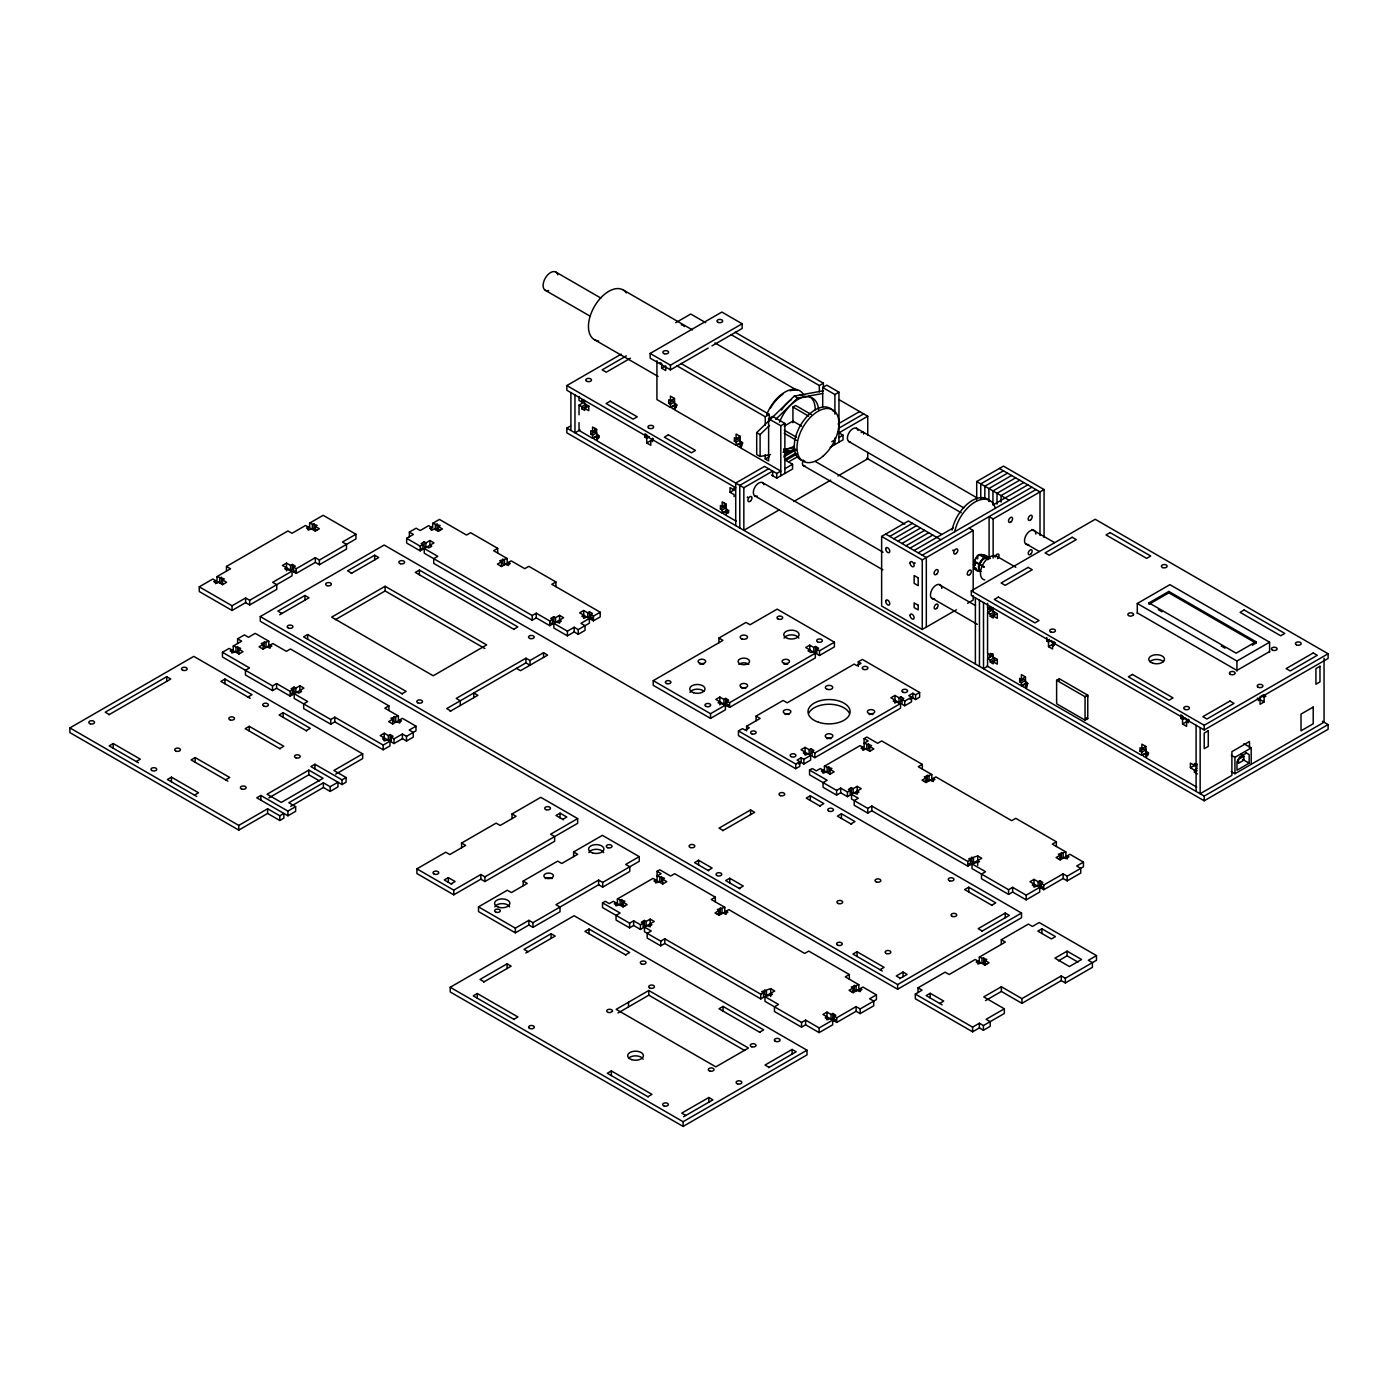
<?xml version="1.0" encoding="UTF-8"?>
<svg xmlns="http://www.w3.org/2000/svg" width="1398" height="1398" viewBox="0 0 1398 1398"><rect width="100%" height="100%" fill="white"/><g stroke="black" fill="none" stroke-linecap="round" stroke-linejoin="round"><path stroke-width="1.5" d="M1028.194 683.535L1025.485 685.09L1025.485 688.218L1141.764 755.357L1145.836 753.015L1145.836 749.887L1141.764 752.229L1140.017 751.215L1140.017 747.773L1141.764 748.786L1141.921 744.19L1145.993 746.532L1145.993 751.233L1147.741 752.246L1147.741 755.689L1145.993 754.675L1145.993 757.803L1196.758 787.109M974.301 565.788L974.773 565.281M974.843 562.835L974.476 563.516M984.821 555.076C997.106 562.8 978.32 548.645 976.381 557.68C972.257 562.066 972.204 571.66 980.417 571.467M990.413 558.466C982.305 552.961 978.513 565.159 978.792 571.135M980.68 571.607C974.721 567.326 981.885 555.705 989.242 557.627M974.808 563.813L974.301 565.264L974.983 564.582M770.525 454.577L760.093 456.482L756.702 454.525L756.702 432.646L794.274 396.088L823.492 390.776M760.093 456.482L760.093 434.586L769.477 425.464M775.75 419.365L797.664 398.046L822.706 393.485M974.668 564.006L974.983 564.862M226.459 571.135L226.459 566.452L287.953 530.943L292.025 533.285L305.55 525.473L308.259 527.029L308.259 530.157M199.267 586.828L232.068 605.771L245.611 597.96L249.665 600.301L292.042 575.836L292.042 571.135L272.68 582.319L276.752 584.661L276.752 589.362L249.665 604.985L245.611 602.643L232.068 610.454L199.267 591.529L199.267 586.828L212.811 579.017L215.519 580.589L215.519 583.7M222.562 584.644L222.562 579.96L226.616 582.302L222.562 584.644L216.987 581.306L216.987 576.605L230.53 568.794L226.459 566.452M315.301 531.1L315.301 526.417L319.373 528.759L315.301 531.1L309.622 527.815L309.622 523.132L323.165 515.303L355.948 534.246L355.948 538.929L319.391 560.039L315.336 557.697L296.236 568.724L293.545 567.151L293.545 571.852L296.236 573.407L315.336 562.38L319.391 564.722L346.477 549.099L346.477 544.399L342.423 542.057L355.948 534.246M215.519 580.589L213.754 581.603L216.742 583.316L218.49 582.302M216.987 576.605L224.327 578.947L222.562 579.96M308.259 527.029L306.512 528.042L309.482 529.772L311.247 528.759M309.622 523.132L317.066 525.386L315.301 526.417M317.066 530.087L314.096 528.357L312.331 529.388L312.331 524.687M735.715 487.745L566.837 390.252L566.837 385.568L621.289 354.131M675.723 322.711L690.734 314.026L705.745 322.693M626.391 355.878L602.154 369.858L606.225 372.2L630.446 358.22M286.503 563.097L282.431 565.439L290.557 570.122L292.322 569.108L292.322 564.425L290.557 565.439L286.503 563.097L286.503 570.908M708.192 348.085L670.446 369.858L650.14 358.133L650.14 353.449L721.84 312.051L742.146 323.777L742.146 328.478L711.966 345.9M286.503 567.78L284.738 568.794L292.042 571.135M293.545 567.151L295.293 566.138L292.322 564.425M579.034 396.508L579.034 400.422L581.743 401.977L584.451 400.422M579.034 414.839L579.034 405.105L583.088 402.764L588.785 406.049L588.785 410.732L584.714 408.391L584.714 410.418L581.743 408.705L581.743 406.661L585.797 404.319L585.797 406.364L581.743 408.705M293.545 571.852L295.293 570.821M584.714 408.391L588.785 406.049M661.656 368.216L665.71 365.874L665.71 370.575L661.656 368.216L661.656 363.532L659.891 362.519M650.14 353.449L670.446 365.175L742.146 323.777M1322.421 721.298L1328.1 724.566L1328.1 729.267L1204.202 800.792L566.837 432.821L566.837 428.12L570.594 425.953M580.048 429.885L574.962 432.821L574.962 394.935M260.273 616.57L384.153 545.045L1021.519 913.034L1021.519 917.717L897.638 989.242L260.273 621.271L260.273 616.57L897.638 984.559L1021.519 913.034M69.9 727.904L238.778 825.414L267.612 808.76L279.792 815.785L283.864 813.444L283.864 818.127L279.792 820.486L267.612 813.444L238.778 830.097L69.9 732.604L69.9 727.904L193.798 656.378L362.659 753.871L362.659 758.572L335.695 774.143M409.369 536.797L409.369 532.096L416.132 528.199L420.204 530.541L428.627 525.665L431.335 527.238L431.335 530.366M279.67 614.753L309.01 597.82L304.939 595.478L277.87 611.101L281.924 613.442M351.213 573.46L378.736 557.557L374.681 555.216L347.595 570.838L351.667 573.197M108.939 714.745L170.766 679.044L166.712 676.702L105.217 712.211L109.271 714.553M424.258 548.523L437.801 556.334L433.729 558.676L433.729 563.377L532.201 620.223L536.255 617.881L549.798 625.692L552.507 624.12L552.507 619.436L549.798 620.992L536.255 613.18L532.201 615.522L424.258 553.206L424.258 548.523L434.009 542.896L429.937 540.537L425.883 542.896L424.118 541.865L421.148 543.595L422.912 544.608L422.912 549.292L420.204 550.864L406.661 543.053L406.661 538.352L413.424 534.438L409.369 532.096M432.681 528.025L432.681 523.324L439.461 519.427L466.53 535.05L470.602 532.708L497.671 548.348L497.671 553.031M590.812 434.149L594.866 431.79L596.631 432.803L592.577 435.162L590.812 434.149L590.812 430.706L592.577 431.72L596.631 429.378L596.631 435.931L592.577 438.29L579.034 430.462L579.034 422.65M237.625 643.517L237.625 638.834L244.388 634.919L248.46 637.261L255.222 633.364L268.766 641.175L268.766 645.876L263.086 649.144L259.014 646.802L263.086 644.461L263.086 649.144M431.335 527.238L429.57 528.252L432.541 529.982L434.306 528.951L438.378 531.31L442.432 528.951L438.378 526.609L438.378 531.31M432.681 523.324L440.125 525.596L438.378 526.609M222.439 652.289L249.508 667.929L245.454 670.271L245.454 674.972L272.523 690.595L276.594 688.253L290.137 696.064L292.846 694.509L292.846 689.826L290.137 691.381L276.594 683.57L272.523 685.911L222.439 656.99L222.439 652.289L229.202 648.392L231.911 649.948L231.911 653.076M238.953 654.019L238.953 649.319L243.007 651.678L238.953 654.019L233.256 650.734L233.256 646.033L241.679 641.175L237.625 638.834M440.125 530.279L437.155 528.566L435.39 529.58L435.39 524.897M720.424 508.977L724.479 506.618L726.244 507.631L722.172 509.99L720.424 508.977L720.424 505.534L722.172 506.548L722.172 501.847L726.244 504.206L726.244 510.759L722.172 513.118L596.631 440.632L596.631 437.504L599.34 435.931M231.911 649.948L230.146 650.961L233.134 652.691L234.881 651.678M233.256 646.033L240.718 648.305L238.953 649.319M668.698 403.253L672.753 400.894L674.518 401.925L670.446 404.267L668.698 403.253L668.698 399.811L670.446 400.824L674.518 398.482L674.518 405.036L670.446 407.395L656.92 399.566L656.92 360.701M406.661 538.352L420.204 546.164L422.912 544.608M268.766 641.175L261.321 643.447L263.086 644.461M734.369 441.156L738.424 438.815L740.189 439.828L736.117 442.17L734.369 441.156L734.369 437.714L736.117 438.727L736.117 434.044L740.189 436.386L740.189 442.956L736.117 445.298L674.518 409.736L674.518 406.608L677.226 405.036M270.129 648.218L270.129 645.09L272.837 643.517L286.363 651.346L290.435 648.987L388.889 705.85L388.889 710.534M385.132 586.269L331.658 617.147L433.205 675.776L486.679 644.897L385.132 586.269L385.132 590.952L484.809 648.497M136.253 761.526L140.307 759.184L113.221 743.544L109.166 745.885L138.507 762.819M247.953 697.025L252.007 694.684L224.938 679.044L220.867 681.403L250.207 698.336M646.732 434.813L644.967 433.799L644.967 437.224L647.676 435.669M644.967 437.224L646.732 438.256L649.441 436.683M402.065 693.74L406.119 691.398L307.647 634.552L303.593 636.894L402.397 693.95M513.765 629.257L517.819 626.916L419.365 570.069L415.293 572.411L514.115 629.449M335.345 619.698L385.132 590.952M652.551 438.168L652.551 441.611L650.786 440.597L650.786 445.28L646.732 442.939L653.495 439.024M497.671 548.348L493.616 550.69L507.159 558.501L507.159 563.202L501.463 566.487L497.408 564.128L501.463 561.786L501.463 566.487M507.159 558.501L499.698 560.773L501.463 561.786M508.505 565.543L508.505 562.415L511.214 560.86L524.757 568.671L528.811 566.33L555.897 581.952L555.897 586.653M294.192 693.723L307.735 701.551L303.663 703.893L303.663 708.576L330.749 724.216L334.804 721.875L383.174 749.8L389.955 745.885L389.955 741.185L383.174 745.099L334.804 717.174L330.749 719.516L294.192 698.423L294.192 693.723L303.943 688.096L299.871 685.754L295.817 688.096L294.052 687.082L291.081 688.795L292.846 689.826M676.981 365.822L765.23 416.761L769.302 414.42L769.302 420.763M731.067 334.594L819.333 385.533L823.387 383.192L823.387 387.421M295.817 688.096L295.817 692.779L294.052 691.765L291.081 693.495L292.846 694.509M765.23 454.752L765.23 458.981L768.62 460.938L768.62 418.718L772.675 416.377L784.872 423.419L784.872 473.45M822.706 406.643L822.706 387.491L826.777 385.149L838.957 392.191L838.957 442.222M736.117 438.727L740.189 436.386M792.928 422.668L792.928 407.028L795.637 405.472L811.364 414.559M225.637 779.839L229.709 777.48L195.178 757.559L191.107 759.9L227.891 781.133M279.722 748.594L283.794 746.252L249.263 726.331L245.209 728.673L280.159 748.856M735.715 525.613L735.715 483.061L764.549 466.408L776.746 473.45L780.8 471.091L740.189 447.64L740.189 444.512L742.897 442.956M194.462 795.13L198.533 792.788L171.447 777.148L167.393 779.507L196.716 796.441M306.179 730.647L310.234 728.306L283.147 712.665L279.093 715.007L306.616 730.909M768.62 418.718L780.8 425.761L784.872 423.419M822.706 387.491L834.903 394.533L838.957 392.191M784.226 426.128L792.928 421.113L801.666 426.163M765.23 458.981L769.302 456.639M555.897 581.952L551.826 584.312L600.196 612.219L600.196 616.92L593.434 620.834L590.725 619.262L590.725 614.578L592.49 613.565L589.502 611.835L587.737 612.848L583.682 610.507L579.628 612.848L589.362 618.475L589.362 623.176L578.23 629.607L574.176 627.248L567.413 631.162L553.87 623.351L553.87 628.034L567.413 635.845L574.176 631.948L578.23 634.29L585.011 630.376L585.011 625.692L580.939 623.351L589.362 618.475M784.033 455.171L794.938 448.863M838.031 423.996L859.613 411.536M783.684 456.936L796.388 449.597M768.62 468.749L739.787 485.403L739.787 527.972M795.357 453.319L784.453 459.61L792.579 464.293L792.579 468.994L776.746 478.133L771.521 475.11M838.485 428.417L863.667 413.878M734.09 489.947L730.036 487.587L730.036 492.288L734.09 489.947L734.09 487.902M785.816 460.396L796.72 454.088M566.837 385.568L743.841 487.745L772.675 471.091L772.675 475.792M788.524 461.952L797.611 456.709M838.957 432.838L867.739 416.22L867.739 435.372M784.872 468.749L792.579 464.293M831.775 441.663L834.903 439.863M838.957 437.522L843.011 435.18L843.011 439.863L830.22 447.255M722.172 506.548L726.244 504.206M388.889 705.85L384.834 708.192L398.378 716.003L398.378 720.686L392.681 723.972L388.627 721.63L392.681 719.288L392.681 723.972M736.396 521.314L726.244 515.46L726.244 512.332L728.952 510.759M553.87 623.351L563.621 617.724L559.549 615.365L555.495 617.724L553.73 616.693L550.76 618.423L552.507 619.436M398.378 716.003L390.933 718.275L392.681 719.288M295.642 806.646L287.918 811.102L260.849 795.462L256.778 797.804L287.918 815.785L295.642 811.329L295.642 806.646L288.862 802.732L323.392 782.81L330.173 786.707L337.949 782.216L337.949 786.899L330.173 791.408L323.392 787.493L290.679 806.384M346.075 777.533L342.021 779.874L314.934 764.234L310.88 766.576L342.021 784.558L346.075 782.216L346.075 777.533L333.895 770.49L362.659 753.871M308.836 770.106L267.07 794.221L281.295 802.417L323.06 778.302L308.836 770.106L308.836 774.789L268.888 797.856M399.723 723.046L399.723 719.918L402.432 718.345L415.975 726.174L415.975 730.857L406.503 736.327L402.432 733.985L394.009 738.843L391.3 737.288L391.3 741.971L394.009 743.544L402.432 738.668L406.503 741.027L413.266 737.113L413.266 732.412L409.212 730.071L415.975 726.174M583.682 615.19L581.918 616.221L584.906 617.933L586.653 616.92M391.3 737.288L393.065 736.274L390.077 734.544L388.329 735.558L384.258 733.216L380.204 735.558L389.955 741.185M590.725 619.262L592.49 618.248L589.502 616.535L587.737 617.549L587.737 612.848M590.725 614.578L593.434 616.134L600.196 612.219M384.258 737.917L382.51 738.93L385.481 740.643L387.246 739.629M779.036 509.99L743.841 530.314L743.841 487.745M793.732 501.498L830.727 480.143M837.944 475.984L867.739 458.789L867.739 452.393M516.474 668.349L520.528 670.691L547.614 655.05L543.542 652.709L530.017 660.52L525.945 658.178L456.22 698.441L460.274 700.782L460.274 705.466M530.017 660.52L530.017 665.221L525.945 662.879L446.731 708.594L450.803 710.953M450.121 711.337L477.889 695.313L473.817 692.971L473.817 697.654M956.302 609.808L922.261 629.467L881.631 606.016L881.631 536.43L908.368 521L940.871 539.75M976.713 500.414L976.713 481.541L1003.449 466.111L1044.061 489.562L1044.061 537.409M889.757 536.43L912.44 523.341M1003.449 470.794L980.767 483.883L980.767 499.103M718.922 642.731L718.922 638.047L746.008 622.407L750.062 624.749L777.148 609.126L834.414 642.189L834.414 646.872L819.525 655.47L816.816 653.914L816.816 649.214L818.581 648.2L815.593 646.488L813.828 647.501L809.774 645.16L805.702 647.501L815.331 653.216L815.331 657.899L729.616 707.388L726.908 705.815L726.908 701.132L728.673 700.118L725.684 698.388L723.937 699.402L719.865 697.06L715.811 699.402L723.937 704.103L725.684 703.089L725.684 698.388M893.829 538.772L916.494 525.683M1007.504 473.136L984.839 486.224L984.839 499.278M719.865 701.761L718.1 702.775L725.422 705.116L725.422 709.8L710.534 718.397L653.25 685.335L653.25 680.651L722.976 640.389L718.922 638.047M897.883 541.113L920.548 528.025M1011.558 475.477L988.893 488.584L988.893 501.62M901.937 543.472L924.62 530.366M1015.63 477.836L992.947 490.925L992.947 503.962M906.009 545.814L928.674 532.725M1019.684 480.178L997.019 493.267L997.019 504.136M910.063 548.156L932.746 535.067M1023.755 482.52L1001.073 495.608L1001.073 502.127M914.135 550.497L953.384 527.832M992.895 505.028L1027.81 484.861M918.189 552.839L1031.881 487.203M922.261 555.198L1035.935 489.562M881.631 536.43L922.261 559.882L973.183 530.489L973.183 591.371M989.085 557.924L989.085 516.613L993.139 518.955L1044.061 489.562M416.901 868.857L453.773 890.142L480.842 874.501L484.914 876.843L577.654 823.3L577.654 818.599L550.585 834.239L554.639 836.581L554.639 841.281L484.914 881.526L480.842 879.185L453.773 894.825L416.901 873.54L416.901 868.857L445.752 852.203L449.806 854.545L465.656 845.406L461.585 843.064L461.585 847.747M461.585 843.064L496.115 823.125L500.187 825.467L516.089 816.275L512.018 813.933L512.018 818.634M512.018 813.933L540.799 797.332L577.654 818.599M812.622 651.643L810.997 652.586L808.009 650.856L809.774 649.843L809.774 645.16M653.25 680.651L710.534 713.714L725.422 705.116M726.908 701.132L729.616 702.687L815.331 653.216M816.816 649.214L819.525 650.786L834.414 642.189M726.908 705.815L728.673 704.802M451.065 883.886L455.119 881.526L448.356 877.629L444.284 879.971L451.729 884.27M562.765 819.385L566.819 817.044L560.056 813.129L555.985 815.471L563.446 819.787M971.33 590.83L1095.211 519.287L1328.1 653.757L1328.1 658.441L1204.202 729.966L971.33 595.513L971.33 590.83L1204.202 725.282L1328.1 653.757M756.073 720.774L756.073 716.091L783.142 700.45L787.214 702.81L854.23 664.102L856.939 665.675L861.011 663.334L858.302 661.761L858.302 666.444M894.982 700.136L893.235 701.167L900.539 703.509L900.539 708.192L814.824 757.681L812.116 756.108L812.116 751.425L813.881 750.411L810.91 748.681L809.145 749.712L805.091 747.353L801.019 749.712L810.63 755.409L803.867 759.324L801.159 757.751L797.087 760.11L799.796 761.665L799.796 766.349L795.742 768.708L738.459 735.628L738.459 730.944L742.53 728.603L745.239 730.158L749.293 727.816L746.584 726.261L746.584 730.944M746.584 726.261L760.128 718.432L756.073 716.091M858.302 661.761L862.356 659.419L919.622 692.482L919.622 697.165L915.568 699.524L912.859 697.952L910.15 699.524M967.556 603.324L973.183 600.074L973.183 595.723M987.565 603.324L987.565 608.025L990.273 609.58L992.982 608.025M992.982 653.827L990.273 655.4L987.565 653.827L987.565 612.708L991.636 610.367L997.316 613.652L997.316 618.335L993.262 615.994L993.262 618.021L990.273 616.308L990.273 614.281L994.345 611.922L994.345 613.967L990.273 616.308M573.617 856.642L573.617 851.959L602.381 835.34L639.253 856.625L639.253 861.308L602.695 882.418L598.624 880.076L555.967 904.698L560.039 907.04L560.039 911.741L532.953 927.363L528.898 925.022L515.355 932.833L478.5 911.566L478.5 906.865L507.334 890.229L511.406 892.571L527.238 883.414L523.184 881.072L523.184 885.773M523.184 881.072L557.697 861.133L561.769 863.492L577.671 854.3L573.617 851.959M993.262 615.994L997.316 613.652M894.982 695.453L890.928 697.794L899.054 702.495L900.819 701.481L900.819 696.781L899.054 697.794L894.982 695.453L894.982 703.264M805.091 752.054L803.326 753.068L806.297 754.78L807.922 753.854M919.622 692.482L915.568 694.823L912.859 693.268L908.805 695.61L911.513 697.165L911.513 701.866L904.733 705.78L902.025 704.208L902.025 699.524L903.79 698.511L900.819 696.781M738.459 730.944L795.742 764.007L799.796 761.665M812.116 751.425L814.824 752.98L900.539 703.509M902.025 699.524L904.733 701.08L911.513 697.165M798.45 764.007L801.159 762.452L803.867 764.007L810.63 760.11L810.63 755.409M478.5 906.865L515.355 928.15L528.898 920.338L532.953 922.68L598.624 884.759L602.695 887.118L629.764 871.478L629.764 866.777L625.71 864.436L639.253 856.625M983.51 602.555L983.51 668.681L987.565 666.339L987.565 658.51L991.636 656.169L997.316 659.454L997.316 664.155L993.262 661.796L993.262 663.84L990.273 662.11L990.273 660.083L994.345 657.742L994.345 659.769L990.273 662.11M993.262 661.796L997.316 659.454M809.547 770.088L827.144 780.259L823.072 782.6L823.072 787.301L836.616 795.113L840.687 792.771L847.45 796.668L850.159 795.113L850.159 790.412L847.45 791.984L840.687 788.07L836.616 790.412L809.547 774.789L809.547 770.088L812.255 768.533L816.31 770.875L820.364 768.533L823.072 770.088L823.072 773.216M869.801 751.25L869.801 746.567L873.855 748.909L869.801 751.25L864.104 747.965L864.104 738.598L866.812 737.026L877.647 743.282L881.701 740.94L922.33 764.391L922.33 769.075M830.115 774.16L830.115 769.477L834.187 771.818L830.115 774.16L824.436 770.875L824.436 766.191L860.05 745.623L862.758 747.196L862.758 750.324M722.749 830.674L754.658 812.273L750.586 809.914L719.044 828.14L723.098 830.482M1046.735 637.488L1046.735 640.931L1049.444 639.358M823.072 770.088L821.325 771.119L824.296 772.832L826.061 771.818M824.436 766.191L831.88 768.446L830.115 769.477M862.758 747.196L860.993 748.21L863.964 749.922L865.729 748.909M864.104 738.598L868.175 740.94L864.104 743.282L871.548 745.553L869.801 746.567M450.226 987.268L574.106 915.742L806.995 1050.195L806.995 1054.896L683.115 1126.421L450.226 991.968L450.226 987.268L683.115 1121.72L806.995 1050.195M1046.735 640.931L1048.5 641.944L1051.209 640.389M602.503 902.846L620.118 913.016L616.046 915.358L616.046 920.041L629.589 927.87L633.644 925.511L640.424 929.425L643.132 927.87L643.132 923.169L640.424 924.742L633.644 920.828L629.589 923.169L602.503 907.547L602.503 902.846L605.212 901.291L609.283 903.632L613.338 901.291L616.046 902.846L616.046 905.974M662.757 884.008L662.757 879.325L666.829 881.666L662.757 884.008L657.077 880.723L657.077 871.338L659.786 869.783L670.621 876.039L674.675 873.698L715.304 897.149L715.304 901.832M525.823 952.999L555.163 936.066L551.092 933.724L524.023 949.364L528.077 951.706M1052.572 641.158L1052.572 648.987L1048.5 646.645L1055.263 642.731M623.089 906.918L623.089 902.217L627.143 904.576L623.089 906.918L617.409 903.632L617.409 898.949L653.006 878.381L655.714 879.936L655.714 883.064M483.621 982.06L511.161 966.158L507.09 963.816L480.003 979.456L484.075 981.798M616.046 902.846L614.281 903.859L617.269 905.589L619.034 904.576M617.409 898.949L624.854 901.203L623.089 902.217M655.714 879.936L653.967 880.967L656.938 882.68L658.703 881.666M657.077 871.338L661.132 873.698L657.077 876.039L664.522 878.311L662.757 879.325M1137.29 613.565L1137.29 603.499L1169.916 584.661L1269.576 642.206L1269.576 652.254M624.854 905.904L621.865 904.174L620.118 905.188L620.118 900.504M708.07 870.43L712.141 868.088L698.598 860.259L694.526 862.601L708.751 870.814M819.77 805.93L823.841 803.588L810.298 795.777L806.244 798.118L820.451 806.331M1255.946 643.132L1168.833 592.839L1149.016 604.286L1149.016 602.888L1168.833 591.441L1255.946 641.734L1255.946 643.132L1252.346 645.212M513.852 1019.317L517.924 1016.975L477.295 993.524L473.24 995.865L514.237 1019.526M625.57 954.834L629.624 952.492L589.012 929.041L584.941 931.383L625.937 955.044M1019.666 681.735L1023.72 679.393L1025.485 680.407L1021.414 682.748L1019.666 681.735L1019.666 678.292L1021.414 679.306L1025.485 676.964L1025.485 683.535L1021.414 685.876L987.023 666.025M851.522 794.326L858.285 798.241L854.23 800.582L854.23 805.265L867.756 813.094L871.828 810.753L967.8 866.166L970.509 864.593L970.509 859.91L967.8 861.465L871.828 806.052L867.756 808.394L851.522 799.027L851.522 794.326L861.255 788.699L857.201 786.358L853.147 788.699L851.382 787.686L848.394 789.398L850.159 790.412M1056.626 680.319L1059.335 678.746L1087.766 695.173L1087.766 718.624L1085.058 720.18L1056.626 703.771L1056.626 680.319L1085.058 696.728L1087.766 695.173M644.478 927.084L651.258 930.998L647.187 933.34L647.187 938.023L660.73 945.852L664.784 943.493L760.774 998.906L763.483 997.351L763.483 992.65L760.774 994.223L664.784 938.809L660.73 941.151L644.478 931.767L644.478 927.084L654.229 921.457L650.175 919.115L646.103 921.457L644.338 920.443L641.367 922.156L643.132 923.169M922.33 764.391L918.259 766.733L931.802 774.544L931.802 779.245L926.123 782.531L922.051 780.171L926.123 777.83L926.123 782.531M739.21 888.412L743.282 886.052L729.739 878.241L725.667 880.583L739.891 888.796M850.91 823.911L854.982 821.57L841.439 813.758L837.385 816.1L851.592 824.296M715.304 897.149L711.233 899.491L724.776 907.302L724.776 912.003L719.079 915.271L715.025 912.929L719.079 910.587L719.079 915.271M931.802 774.544L924.358 776.816L926.123 777.83M924.358 781.517L927.346 779.787L929.093 780.8L929.093 776.117M933.165 781.587L933.165 778.459L935.874 776.904L1011.698 820.678L1015.752 818.319L1056.364 841.771L1056.364 846.472M724.776 907.302L717.331 909.574L719.079 910.587M717.331 914.257L720.302 912.545L722.067 913.558L722.067 908.875M726.121 914.344L726.121 911.216L728.83 909.644L804.654 953.419L808.726 951.077L849.337 974.528L849.337 979.229M648.812 990.5L616.186 1009.339L715.846 1066.866L748.472 1048.028L648.812 990.5L648.812 995.184L744.715 1050.545M1255.946 641.734L1236.129 653.181L1149.016 602.888M617.951 1013.008L648.812 995.184M1137.29 603.499L1236.933 661.044L1269.576 642.206M1269.576 651.59L1236.933 670.428L1137.29 612.883M1182.551 715.898L1180.786 714.885L1180.786 718.327L1183.494 716.755M1180.786 718.327L1182.551 719.341L1185.259 717.768M1186.605 718.555L1186.605 726.366L1182.551 724.024L1189.314 720.11M1141.764 748.786L1145.836 746.445M1140.017 751.215L1144.071 748.874L1145.836 749.887M1145.993 754.675L1148.702 753.103M971.732 857.166L971.732 861.85L973.497 862.881L981.763 858.267L977.709 855.926L968.744 858.879L970.509 859.91M647.903 1096.714L651.975 1094.372L611.345 1070.92L607.291 1073.262L648.27 1096.923M759.603 1032.213L763.675 1029.872L723.046 1006.42L718.991 1008.762L759.97 1032.44M972.012 863.894L985.555 871.723L981.501 874.065L981.501 878.748L1008.57 894.388L1012.641 892.046L1026.184 899.858L1039.71 892.046L1039.71 887.346L1026.184 895.174L1012.641 887.346L1008.57 889.705L972.012 868.595L972.012 863.894L979.474 861.64L977.709 860.626M1258.305 700.608L1260.07 699.594M1261.415 695.697L1264.124 697.253L1265.889 696.239L1263.18 694.666M764.706 989.924L764.706 994.607L766.454 995.621L774.737 991.025L770.682 988.683L761.718 991.636L763.483 992.65M1264.124 697.253L1264.124 701.936L1260.07 704.295L1260.07 696.466M764.986 996.652L778.529 1004.48L774.457 1006.822L774.457 1011.505L801.543 1027.146L805.615 1024.804L819.141 1032.615L832.684 1024.804L832.684 1020.103L819.141 1027.932L805.615 1020.103L801.543 1022.445L764.986 1001.352L764.986 996.652L772.43 994.38L770.682 993.366M880.024 969.705L884.095 967.364L857.009 951.723L852.955 954.065L882.278 970.998M991.741 905.205L995.795 902.863L968.709 887.223L964.655 889.582L992.178 905.467M1056.364 841.771L1052.31 844.13L1065.853 851.941L1065.853 856.625L1060.156 859.91L1056.102 857.568L1060.156 855.226L1060.156 859.91M1197.177 768.585L1194.469 770.141L1190.397 767.799L1197.177 763.902M1194.469 770.141L1194.469 772.185L1197.177 770.613M849.337 974.528L845.283 976.87L858.826 984.699L858.826 989.382L853.13 992.667L849.075 990.326L853.13 987.984L853.13 992.667M1065.853 851.941L1058.408 854.213L1060.156 855.226M1058.408 858.896L1061.379 857.184L1063.144 858.197L1063.144 853.496M1231.289 755.217L1234.941 757.332L1251.193 747.947L1251.193 764.356M1067.198 858.984L1067.198 855.856L1069.907 854.283L1083.45 862.112L1083.45 866.795L1067.198 876.179L1063.144 873.837L1043.782 885.004L1041.073 883.449L1041.073 888.132L1043.782 889.705L1063.144 878.521L1067.198 880.862L1080.741 873.051L1080.741 868.35L1076.687 866.009L1083.45 862.112M1246.457 753.033L1239.677 756.93L1236.985 761.63L1236.985 770.228L1249.165 763.186L1249.165 754.588L1245.863 752.683M1243.888 756.231L1238.471 759.359L1238.471 763.273L1243.888 760.145L1243.888 756.231L1240.69 754.396M1041.073 883.449L1042.838 882.435L1039.85 880.705L1038.085 881.719L1034.031 879.377L1029.976 881.719L1039.71 887.346M858.826 984.699L851.365 986.953L853.13 987.984M1034.031 884.078L1032.266 885.091L1035.254 886.804L1037.019 885.79M851.365 991.654L854.353 989.924L856.118 990.955L856.118 986.254M860.172 991.724L860.172 988.596L862.881 987.04L876.424 994.852L876.424 999.553L860.172 1008.937L856.118 1006.577L836.755 1017.761L834.047 1016.206L834.047 1020.89L836.755 1022.445L856.118 1011.278L860.172 1013.62L873.715 1005.809L873.715 1001.108L869.643 998.766L876.424 994.852M1041.073 888.132L1042.838 887.118L1039.85 885.406L1038.085 886.419L1038.085 881.719M1231.289 771.626L1234.941 773.741L1324.046 722.224L1324.046 658.231M834.047 1016.206L835.794 1015.175L832.824 1013.463L831.059 1014.476L827.004 1012.135L822.933 1014.476L832.684 1020.103M566.837 428.12L1204.202 796.109L1328.1 724.566M899.665 978.687L907.11 974.389L903.038 972.047L896.275 975.961L900.347 978.303M981.798 931.26L1009.339 915.375L1005.267 913.034L978.198 928.656L982.252 931.016M827.004 1016.818L825.239 1017.831L828.21 1019.561L829.975 1018.548M834.047 1020.89L835.794 1019.876L832.824 1018.146L831.059 1019.177L831.059 1014.476M683.552 1116.775L712.893 1099.842L708.838 1097.5L681.752 1113.123L685.824 1115.464M768.638 1067.653L796.161 1051.768L792.107 1049.426L765.021 1065.049L769.092 1067.39M918.032 992.493L918.032 987.809L945.1 972.169L949.172 974.511L975.227 959.465L977.936 961.038L977.936 964.166M1001.3 944.419L1001.3 939.736L1028.369 924.095L1032.44 926.437L1039.203 922.523L1096.486 955.603L1096.486 960.286L1065.346 978.268L1061.274 975.926L1021.938 998.626L1001.37 986.743L983.755 996.914L1004.341 1008.797L1004.341 1013.48L983.423 1025.555L979.369 1023.214L972.589 1027.128L915.323 994.065L915.323 998.749L972.589 1031.811L979.369 1027.914L983.423 1030.256L990.186 1026.342L990.186 1021.658L986.132 1019.299L1004.341 1008.797M915.323 994.065L922.086 990.151L918.032 987.809M984.978 965.092L984.978 960.409L989.05 962.75L984.978 965.092L979.299 961.807L979.299 957.123L1005.354 942.077L1001.3 939.736M977.936 961.038L976.171 962.051L979.159 963.764L980.924 962.75M979.299 957.123L986.743 959.395L984.978 960.409M939.683 1003.432L943.755 1001.09L930.212 993.279L926.158 995.621L942.06 1004.812M986.743 964.078L983.755 962.366L982.008 963.379L982.008 958.679M1041.912 928.779L1037.858 931.138L1051.401 938.949L1055.455 936.608L1041.912 928.779L1041.912 933.48M1067.093 951.147L1054.913 958.172L1069.4 966.542L1081.58 959.5L1067.093 951.147L1067.093 955.83L1077.963 962.104M985.52 1000.584L1001.37 991.444L1021.938 1003.327L1061.274 980.61L1065.346 982.951L1092.415 967.329L1092.415 962.628L1088.36 960.286L1096.486 955.603M1058.391 960.863L1067.093 955.83M783.841 449.579L794.274 447.692M783.055 452.305L793.487 450.401M974.354 568.584L976.381 568.514A7.654 4.421 -60 0 1 975.262 559.322A7.654 4.421 -60 0 1 983.79 555.705M999.378 468.452L1040.007 491.904L1040.007 535.399M735.138 332.235L823.387 383.192M838.975 399.618L867.739 416.22M976.713 481.541L1009.199 500.309M623.141 289.928L692.429 329.928M714.902 342.894L797.279 390.461M856.362 428.19L977.132 497.915M1031.864 529.51L1054.511 542.599M794.274 396.088L797.664 398.046M1158.278 609.633L1161.983 611.782M1221.293 646.016L1225.015 648.165M837.804 432.157L843.011 435.18M792.928 407.028L808.656 416.132M555.827 272.051L600.895 298.089M848.708 441.453L963.816 507.911M1026.097 543.874L1039.308 551.494M866.62 458.142L961.195 512.734M969.111 528.129L973.183 530.489M681.036 363.48L769.302 414.42M1257.361 698.039L1264.124 701.936M545.29 290.295L590.375 316.332M784.243 430.165L796.476 437.224M784.243 433.293L796.476 440.353M997.001 556.421L1015.804 567.273M979.771 554.622L984.209 557.173M985.188 557.75L988.141 559.445M979.404 554.831L983.825 557.4M984.821 557.959L987.774 559.672M815.401 461.515L941.501 534.316M756.702 432.646L760.093 434.586M594.412 339.662L658.091 376.429M783.859 451.012L787.616 453.179M974.354 561.105L978.792 563.674M979.771 564.233L984.209 566.784M974.179 561.594L978.6 564.145M979.579 564.722L984.017 567.273M803.099 465.447L904.716 524.128M974.179 568.304L978.6 570.873M674.518 398.482L670.446 396.123L670.446 400.824M674.518 403.166L676.283 404.179L676.283 407.622L674.518 406.608M740.189 441.086L741.954 442.1L741.954 445.543L740.189 444.512M885.703 534.088L926.315 557.54L926.315 627.125M1243.888 743.719L1251.193 747.947M1052.572 644.286L1054.319 645.299L1054.319 641.874M1186.605 721.683L1188.37 722.696L1188.37 719.254M1242.577 759.394L1249.165 763.186M762.294 482.502L883.082 552.227M939.683 584.923L975.542 605.614M987.565 612.708L990.273 614.281M754.64 495.766L882.959 569.86M932.029 598.187L977.324 624.329M1086.281 695.872L1087.766 696.728M579.034 405.105L581.743 406.661M730.036 492.288L734.09 494.63L734.09 496.657M1197.439 765.143L1194.469 763.43L1194.469 765.457M1197.177 767.013L1190.397 763.116L1190.397 767.799M1194.469 772.185L1197.439 773.898M596.631 429.378L592.577 427.019L592.577 431.72M1025.485 676.964L1021.414 674.622L1021.414 679.306M987.565 658.51L990.273 660.083M596.631 434.062L598.396 435.075L598.396 438.518L596.631 437.504M726.244 508.889L727.991 509.903L727.991 513.346L726.244 512.332M1025.485 681.665L1027.25 682.678L1027.25 686.121L1025.485 685.09M1086.281 717.768L1087.766 718.624M933.165 778.459L934.913 779.472L931.942 781.202L930.177 780.171M1067.198 855.856L1068.963 856.869L1065.992 858.582L1064.227 857.568M508.505 562.415L510.27 563.429L507.282 565.159L505.534 564.128M857.201 791.041L858.966 792.054L855.978 793.784L854.23 792.771M559.549 620.065L561.314 621.079L558.326 622.792L556.579 621.778M426.967 546.95L428.732 547.964L431.702 546.251L429.937 545.237L429.937 540.537M968.744 863.58L970.509 864.593M421.148 548.278L422.912 549.292M550.76 623.106L552.507 624.12M270.129 645.09L271.876 646.103L268.905 647.816L267.14 646.802M399.723 719.918L401.488 720.931L398.5 722.644L396.752 721.63M726.121 911.216L727.886 912.23L724.915 913.942L723.15 912.929M860.172 988.596L861.937 989.627L858.949 991.339L857.201 990.326M296.9 692.167L298.665 693.181L301.636 691.451L299.871 690.437L299.871 685.754M650.175 923.798L651.922 924.812L648.952 926.542L647.187 925.511M308.836 774.789L319.495 780.94M1249.497 747.982L1249.497 741.499L1231.9 751.652L1231.9 775.418L1200.148 793.749L1200.148 727.624M1236.933 661.044L1236.933 671.092M1234.941 757.332L1234.941 773.741M1204.202 725.282L1204.202 729.966M1204.202 796.109L1204.202 800.792M1196.094 725.282L1196.094 791.408M1182.551 719.341L1182.551 724.024M1168.833 591.441L1168.833 592.839M1141.764 752.229L1141.764 755.357M1085.058 696.728L1085.058 720.18M1067.198 876.179L1067.198 880.862M1065.346 978.268L1065.346 982.951M1063.144 873.837L1063.144 878.521M1061.379 852.483L1061.379 857.184M1061.274 975.926L1061.274 980.61M1059.335 678.746L1059.335 680.319M1053.376 641.839L1053.376 646.173M1048.5 641.944L1048.5 646.645M1043.782 885.004L1043.782 889.705M1039.85 880.705L1039.85 885.406M1034.031 879.377L1034.031 887.206M1026.184 895.174L1026.184 899.858M1021.938 998.626L1021.938 1003.327M1021.414 682.748L1021.414 685.876M1012.641 887.346L1012.641 892.046M1008.57 889.705L1008.57 894.388M1005.267 913.034L1005.267 917.717M1001.37 986.743L1001.37 991.444M993.139 518.955L993.139 558.099M993.262 611.31L993.262 609.266L990.273 607.553L990.273 609.58M993.262 657.112L993.262 655.085L990.273 653.355L990.273 655.4M983.755 957.665L983.755 962.366M983.423 1025.555L983.423 1030.256M979.456 600.196L979.456 666.339M979.369 1023.214L979.369 1027.914M977.709 855.926L977.709 865.31M975.385 597.855L975.385 663.998M973.497 858.18L973.497 862.881M972.589 1027.128L972.589 1031.811M968.709 887.223L968.709 891.924M967.8 861.465L967.8 866.166M930.212 993.279L930.212 997.962M927.346 775.104L927.346 779.787M922.261 559.882L922.261 629.467M915.568 694.823L915.568 699.524M912.859 693.268L912.859 697.952M904.733 701.08L904.733 705.78M903.038 972.047L903.038 976.73M899.054 697.794L899.054 702.495M897.638 984.559L897.638 989.242M871.828 806.052L871.828 810.753M868.577 743.823L868.577 748.524L866.812 749.538L866.812 744.854M867.756 808.394L867.756 813.094M860.172 1008.937L860.172 1013.62M857.201 786.358L857.201 794.169M857.009 951.723L857.009 956.407M856.118 1006.577L856.118 1011.278M854.353 985.24L854.353 989.924M853.147 788.699L853.147 793.382L851.382 792.369L851.382 787.686M847.45 791.984L847.45 796.668M841.439 813.758L841.439 818.442M840.687 788.07L840.687 792.771M836.755 1017.761L836.755 1022.445M836.616 790.412L836.616 795.113M834.903 394.533L834.903 414.105M834.903 438.028L834.903 444.564M832.824 1013.463L832.824 1018.146M828.909 766.733L828.909 771.416L827.144 772.447L827.144 767.747M827.004 1012.135L827.004 1019.946M819.525 650.786L819.525 655.47M819.333 385.533L819.333 391.877M819.141 1027.932L819.141 1032.615M815.593 646.488L815.593 651.171L813.828 652.184L813.828 647.501M814.824 752.98L814.824 757.681M810.91 748.681L810.91 753.382L809.145 754.396L809.145 749.712M810.298 795.777L810.298 800.46M805.615 1020.103L805.615 1024.804M805.091 747.353L805.091 755.182M803.867 759.324L803.867 764.007M801.543 1022.445L801.543 1027.146M801.159 757.751L801.159 762.452M795.742 764.007L795.742 768.708M792.107 1049.426L792.107 1054.109M780.8 425.761L780.8 475.792M776.746 473.45L776.746 478.133M770.682 988.683L770.682 996.494M766.454 990.937L766.454 995.621M765.23 416.761L765.23 425.219M760.774 994.223L760.774 998.906M750.586 809.914L750.586 814.615M736.117 442.17L736.117 445.298M729.616 702.687L729.616 707.388M729.739 878.241L729.739 882.924M724.479 503.175L724.479 506.618M723.937 699.402L723.937 704.103M723.046 1006.42L723.046 1011.121M722.172 509.99L722.172 513.118M720.302 907.844L720.302 912.545M719.865 697.06L719.865 704.872M710.534 713.714L710.534 718.397M708.838 1097.5L708.838 1102.183M698.598 860.259L698.598 864.96M683.115 1121.72L683.115 1126.421M670.446 365.175L670.446 369.858M670.446 404.267L670.446 407.395M664.784 938.809L664.784 943.493M661.551 876.581L661.551 881.282L659.786 882.295L659.786 877.595M660.73 941.151L660.73 945.852M650.175 919.115L650.175 926.926M646.732 438.256L646.732 442.939M646.103 921.457L646.103 926.14L644.338 925.126L644.338 920.443M640.424 924.742L640.424 929.425M633.644 920.828L633.644 925.511M629.589 923.169L629.589 927.87M628.506 1002.226L628.506 1006.91M621.865 899.491L621.865 904.174M611.345 1070.92L611.345 1075.604M602.695 882.418L602.695 887.118M598.624 880.076L598.624 884.759M594.866 428.365L594.866 431.79M593.434 616.134L593.434 620.834M592.577 435.162L592.577 438.29M589.502 611.835L589.502 616.535M589.012 929.041L589.012 933.724M584.714 403.69L584.714 401.663L581.743 399.95L581.743 401.977M583.682 610.507L583.682 618.318M578.23 629.607L578.23 634.29M574.176 627.248L574.176 631.948M570.908 392.593L570.908 430.462M567.413 631.162L567.413 635.845M560.056 813.129L560.056 817.83M559.549 615.365L559.549 623.193M555.495 617.724L555.495 622.407L553.73 621.394L553.73 616.693M551.092 933.724L551.092 938.408M549.798 620.992L549.798 625.692M543.542 652.709L543.542 657.392M536.255 613.18L536.255 617.881M532.953 922.68L532.953 927.363M532.201 615.522L532.201 620.223M528.898 920.338L528.898 925.022M525.945 658.178L525.945 662.879M515.355 928.15L515.355 932.833M507.09 963.816L507.09 968.517M504.451 560.074L504.451 564.757L502.686 563.744L502.686 559.06M484.914 876.843L484.914 881.526M480.842 874.501L480.842 879.185M477.295 993.524L477.295 998.207M453.773 890.142L453.773 894.825M448.356 877.629L448.356 882.313M437.155 523.883L437.155 528.566M425.883 542.896L425.883 547.579L424.118 546.566L424.118 541.865M420.204 546.164L420.204 550.864M419.365 570.069L419.365 574.753M406.503 736.327L406.503 741.027M402.432 733.985L402.432 738.668M395.669 717.576L395.669 722.259L393.904 721.246L393.904 716.545M394.009 738.843L394.009 743.544M390.077 734.544L390.077 739.245L388.329 740.258L388.329 735.558M384.258 733.216L384.258 741.045M383.174 745.099L383.174 749.8M374.681 555.216L374.681 559.899M342.021 779.874L342.021 784.558M334.804 717.174L334.804 721.875M330.749 719.516L330.749 724.216M330.173 786.707L330.173 791.408M323.392 782.81L323.392 787.493M319.391 560.039L319.391 564.722M315.336 557.697L315.336 562.38M314.934 764.234L314.934 768.935M314.096 523.673L314.096 528.357M307.647 634.552L307.647 639.253M304.939 595.478L304.939 600.161M296.236 568.724L296.236 573.407M294.052 687.082L294.052 691.765M290.557 565.439L290.557 570.122M290.137 691.381L290.137 696.064M287.918 811.102L287.918 815.785M283.147 712.665L283.147 717.349M279.792 815.785L279.792 820.486M276.594 683.57L276.594 688.253M272.523 685.911L272.523 690.595M267.612 808.76L267.612 813.444M266.057 642.748L266.057 647.431L264.292 646.418L264.292 641.717M260.849 795.462L260.849 800.163M249.665 600.301L249.665 604.985M249.263 726.331L249.263 731.014M245.611 597.96L245.611 602.643M238.778 825.414L238.778 830.097M237.73 646.592L237.73 651.276L235.965 652.289L235.965 647.606M232.068 605.771L232.068 610.454M224.938 679.044L224.938 683.744M221.461 577.164L221.461 581.848L219.696 582.861L219.696 578.178M195.178 757.559L195.178 762.242M171.447 777.148L171.447 781.849M166.712 676.702L166.712 681.403M113.221 743.544L113.221 748.227M784.051 638.135A7.654 4.421 0 0 1 791.443 634.867A7.654 4.421 0 0 1 798.835 638.135M689.983 692.447A7.654 4.421 0 0 1 696.379 689.214A7.654 4.421 0 0 1 704.015 691.381M738.86 664.452A5.749 3.32 0 0 1 748.804 664.452M699.944 664.19A3.827 2.219 0 0 1 703.771 664.19M741.919 688.428A3.827 2.219 0 0 1 745.746 688.428M783.963 664.26A3.705 2.132 0 0 1 787.651 664.26M785.152 714.483A3.827 2.219 0 0 1 788.996 714.483M827.127 738.721A3.827 2.219 0 0 1 830.971 738.721M869.172 714.553A3.705 2.132 0 0 1 872.876 714.553M808.708 713.26A21.057 12.163 0 0 1 829.049 704.243A21.057 12.163 0 0 1 849.39 713.26M588.873 852.57A7.654 4.421 0 0 1 596.264 849.302A7.654 4.421 0 0 1 603.674 852.57M494.805 906.883A7.654 4.421 0 0 1 502.214 903.615A7.654 4.421 0 0 1 509.606 906.883M545.272 878.591A4.788 2.761 0 0 1 552.053 878.591M628.75 1058.111A7.846 4.526 0 0 1 636.579 1055.892A7.846 4.526 0 0 1 643.132 1059.212M1149.855 661.673A7.846 4.526 0 0 1 1163.451 661.673M991.497 607.518A2.779 1.608 -60 0 1 990.116 611.083A2.779 1.608 -60 0 1 987.704 610.874A2.779 1.608 -60 0 1 989.102 607.291M991.636 653.827A2.866 1.66 -60 0 1 988.596 657.619A2.866 1.66 -60 0 1 988.596 653.565M980.68 571.293A7.654 4.421 -60 0 1 981.221 561.612A7.654 4.421 -60 0 1 989.207 558.833M977.237 558.885A5.26 3.041 -60 0 1 978.128 557.942M984.734 579.943A13.403 7.741 -60 0 1 983.615 563.272A13.403 7.741 -60 0 1 998.382 557.977M915.148 563.272A2.866 1.66 60 0 1 914.729 562.66M1026.918 687.309A2.866 1.66 0 0 1 1022.62 685.876A2.866 1.66 0 0 1 1026.918 684.443M726.244 514.779A2.866 1.66 0 0 1 723.745 512.28A2.866 1.66 0 0 1 728.725 512.28M597.383 439.881A2.866 1.66 0 0 1 593.94 438.85A2.866 1.66 0 0 1 595.426 436.788A2.866 1.66 0 0 1 599.113 437.452M1146.727 757.052A2.866 1.66 0 0 1 1143.215 755.025A2.866 1.66 0 0 1 1148.02 754.273M747.633 496.902A2.866 1.66 -60 0 1 747.301 497.566M861.116 432.629A2.866 1.66 -60 0 1 863.597 434.062M850.106 441.978A7.654 4.421 -60 0 1 849.512 431.93A7.654 4.421 -60 0 1 858.057 430.357M757.349 496.15A7.654 4.421 -60 0 1 754.92 487.081A7.654 4.421 -60 0 1 763.99 484.652M804.916 465.761A4.788 2.761 -60 0 1 803.396 460.099M953.139 549.973A2.866 1.66 -60 0 1 952.72 550.585M934.65 598.903A8.038 4.648 -60 0 1 930.526 593.801A8.038 4.648 -60 0 1 936.625 584.871A8.038 4.648 -60 0 1 941.815 588.418M995.061 557.12A2.866 1.66 -60 0 1 998.452 554.115A2.866 1.66 -60 0 1 997.543 558.571M1028.718 544.591A8.038 4.648 -60 0 1 1024.594 539.488A8.038 4.648 -60 0 1 1030.693 530.558A8.038 4.648 -60 0 1 1035.883 534.106M681.263 324.878A2.866 1.66 0 0 1 684.129 326.538M675.251 408.985A2.866 1.66 0 0 1 671.739 406.958A2.866 1.66 0 0 1 676.545 406.224M741.622 446.731A2.866 1.66 0 0 1 737.305 445.298A2.866 1.66 0 0 1 741.622 443.865M598.624 340.972A28.729 16.584 -60 0 1 594.412 306.494A28.729 16.584 -60 0 1 626.374 292.916M548.628 290.592A10.537 6.081 -60 0 1 545.29 278.132A10.537 6.081 -60 0 1 557.75 274.794M766.628 414.787A29.673 17.143 -60 0 1 802.976 393.799M809.11 396.193A29.673 17.143 -60 0 1 815.261 409.771M794.274 446.119A29.673 17.143 -60 0 1 783.789 448.933M781.499 410.033A29.673 17.143 -60 0 1 791.53 399.444M799.708 395.337A29.673 17.143 -60 0 1 804.776 394.848M804.776 461.043A29.673 17.143 -60 0 1 800.425 425.446A29.673 17.143 -60 0 1 833.435 411.396M770.438 408.129A28.729 16.584 -60 0 1 783.037 394.079M790.062 390.724A28.729 16.584 -60 0 1 794.955 390.252M779.49 422.213A29.673 17.143 -60 0 1 802.207 397.556A29.673 17.143 -60 0 1 818.564 409.666M792.229 450.383A29.673 17.143 -60 0 1 784.173 450.191M952.055 530.122A29.673 17.143 -60 0 1 968.692 502.913A29.673 17.143 -60 0 1 989.522 500.868M954.764 531.677A29.673 17.143 -60 0 1 975.035 502.022A29.673 17.143 -60 0 1 995.306 508.278M612.394 1011.366L610.367 1012.536A2.866 1.66 0 0 1 606.749 1011.086A2.866 1.66 0 0 1 609.878 1009.286A2.866 1.66 0 0 1 612.394 1011.366M1133.498 614.91L1131.471 616.099A2.866 1.66 0 0 1 1127.854 614.631A2.866 1.66 0 0 1 1130.965 612.831A2.866 1.66 0 0 1 1133.498 614.91M610.175 401.191L606.103 403.533L633.189 419.173L637.243 416.831L610.175 401.191M668.401 434.813L664.33 437.155L691.416 452.795L695.47 450.436L668.401 434.813M1072.196 537.269L1045.11 552.909L1049.182 555.251L1076.25 539.611L1072.196 537.269M1028.194 567.378L1001.108 583.001L1005.179 585.343L1032.248 569.72L1028.194 567.378M998.399 597.068L994.345 599.427L1034.957 622.879L1039.029 620.52L998.399 597.068M1110.099 532.586L1106.045 534.927L1146.657 558.379L1150.729 556.037L1110.099 532.586M1132.45 674.465L1128.378 676.807L1169.008 700.258L1173.062 697.917L1132.45 674.465M1244.15 609.965L1240.096 612.324L1280.708 635.775L1284.779 633.416L1244.15 609.965M1229.943 701.045L1202.857 716.685L1206.911 719.026L1233.997 703.386L1229.943 701.045M1313.211 652.971L1286.125 668.611L1290.197 670.953L1317.265 655.312L1313.211 652.971M1208.274 730.752L1204.202 733.094L1204.202 748.734L1208.274 746.392L1208.274 730.752M1319.974 666.252L1315.92 668.611L1315.92 684.234L1319.974 681.892L1319.974 666.252M1313.211 707.056L1301.014 714.098L1301.014 730.822L1313.211 723.797L1313.211 707.056M918.189 577.863L914.135 575.522L914.135 583.333L918.189 585.675L918.189 577.863M918.189 605.247L914.135 602.888L914.135 607.588L918.189 609.93L918.189 605.247M666.759 683.605A2.779 1.608 0 0 0 670.918 682.207A2.779 1.608 0 0 0 666.759 680.826A2.779 1.608 0 0 0 666.759 683.605M705.78 706.287A2.866 1.66 0 0 0 710.586 705.536A2.866 1.66 0 0 0 707.073 703.509A2.866 1.66 0 0 0 705.78 706.287M778.406 619.157A2.866 1.66 0 0 0 782.723 617.724A2.866 1.66 0 0 0 778.406 616.291A2.866 1.66 0 0 0 778.406 619.157M817.498 641.787A2.866 1.66 0 0 0 822.304 641.053A2.866 1.66 0 0 0 818.774 639.026A2.866 1.66 0 0 0 817.498 641.787M693.548 692.726A7.654 4.421 0 0 0 705.029 688.899A7.654 4.421 0 0 0 693.548 685.072A7.654 4.421 0 0 0 693.548 692.726M787.616 638.432A7.654 4.421 0 0 0 799.097 634.587A7.654 4.421 0 0 0 787.616 630.76A7.654 4.421 0 0 0 787.616 638.432M739.769 663.77A5.749 3.32 0 0 0 749.38 662.268A5.749 3.32 0 0 0 742.338 658.213A5.749 3.32 0 0 0 739.769 663.77M699.944 663.334A3.827 2.219 0 0 0 705.693 661.411A3.827 2.219 0 0 0 699.944 659.506A3.827 2.219 0 0 0 699.944 663.334M741.132 687.222A3.827 2.219 0 0 0 747.528 686.226A3.827 2.219 0 0 0 742.845 683.517A3.827 2.219 0 0 0 741.132 687.222M741.989 639.026A3.705 2.132 0 0 0 747.528 637.191A3.705 2.132 0 0 0 741.989 635.339A3.705 2.132 0 0 0 741.989 639.026M783.963 663.264A3.705 2.132 0 0 0 789.503 661.411A3.705 2.132 0 0 0 783.963 659.559A3.705 2.132 0 0 0 783.963 663.264M751.967 733.898A2.779 1.608 0 0 0 756.143 732.5A2.779 1.608 0 0 0 751.967 731.119A2.779 1.608 0 0 0 751.967 733.898M791.006 756.58A2.866 1.66 0 0 0 795.812 755.846A2.866 1.66 0 0 0 792.282 753.802A2.866 1.66 0 0 0 791.006 756.58M863.632 669.45A2.866 1.66 0 0 0 867.931 668.017A2.866 1.66 0 0 0 863.632 666.584A2.866 1.66 0 0 0 863.632 669.45M903.3 692.36A2.866 1.66 0 0 0 907.617 690.927A2.866 1.66 0 0 0 903.3 689.476A2.866 1.66 0 0 0 903.3 692.36M785.152 713.627A3.827 2.219 0 0 0 790.901 711.722A3.827 2.219 0 0 0 785.152 709.8A3.827 2.219 0 0 0 785.152 713.627M827.127 737.864A3.827 2.219 0 0 0 832.876 735.942A3.827 2.219 0 0 0 827.127 734.037A3.827 2.219 0 0 0 827.127 737.864M827.197 689.336A3.705 2.132 0 0 0 832.754 687.484A3.705 2.132 0 0 0 827.197 685.632A3.705 2.132 0 0 0 827.197 689.336M869.172 713.557A3.705 2.132 0 0 0 874.729 711.722A3.705 2.132 0 0 0 869.172 709.869A3.705 2.132 0 0 0 869.172 713.557M818.512 722.242A21.057 12.163 0 0 0 850.106 711.722A21.057 12.163 0 0 0 818.512 701.184A21.057 12.163 0 0 0 818.512 722.242M546.129 809.704A2.866 1.66 0 0 0 550.445 808.271A2.866 1.66 0 0 0 546.129 806.838A2.866 1.66 0 0 0 546.129 809.704M434.428 874.204A2.866 1.66 0 0 0 438.745 872.754A2.866 1.66 0 0 0 434.428 871.321A2.866 1.66 0 0 0 434.428 874.204M496.01 912.212A2.866 1.66 0 0 0 500.327 910.78A2.866 1.66 0 0 0 496.01 909.347A2.866 1.66 0 0 0 496.01 912.212M607.728 847.73A2.866 1.66 0 0 0 612.027 846.279A2.866 1.66 0 0 0 607.728 844.846A2.866 1.66 0 0 0 607.728 847.73M592.437 852.867A7.654 4.421 0 0 0 603.936 849.04A7.654 4.421 0 0 0 592.437 845.196A7.654 4.421 0 0 0 592.437 852.867M498.37 907.162A7.654 4.421 0 0 0 509.868 903.335A7.654 4.421 0 0 0 498.37 899.508A7.654 4.421 0 0 0 498.37 907.162M546.269 878.241A4.788 2.761 0 0 0 553.451 875.847A4.788 2.761 0 0 0 546.269 873.453A4.788 2.761 0 0 0 546.269 878.241M709.73 1071.008A2.866 1.66 0 0 0 714.046 1069.575A2.866 1.66 0 0 0 709.73 1068.124A2.866 1.66 0 0 0 709.73 1071.008M751.705 1046.77A2.866 1.66 0 0 0 756.021 1045.337A2.866 1.66 0 0 0 751.705 1043.904A2.866 1.66 0 0 0 751.705 1046.77M649.563 987.879A2.866 1.66 0 0 0 654.369 987.128A2.866 1.66 0 0 0 650.856 985.101A2.866 1.66 0 0 0 649.563 987.879M631.616 1059.614A7.846 4.526 0 0 0 643.395 1055.7A7.846 4.526 0 0 0 631.616 1051.768A7.846 4.526 0 0 0 631.616 1059.614M529.44 1028.316A2.866 1.66 0 0 0 534.246 1027.565A2.866 1.66 0 0 0 530.716 1025.538A2.866 1.66 0 0 0 529.44 1028.316M664.067 1105.958A2.866 1.66 0 0 0 668.384 1104.525A2.866 1.66 0 0 0 664.067 1103.092A2.866 1.66 0 0 0 664.067 1105.958M737.532 1083.887A2.866 1.66 0 0 0 741.831 1082.436A2.866 1.66 0 0 0 737.532 1081.004A2.866 1.66 0 0 0 737.532 1083.887M775.174 1041.213A2.866 1.66 0 0 0 779.979 1040.461A2.866 1.66 0 0 0 776.467 1038.434A2.866 1.66 0 0 0 775.174 1041.213M641.734 964.078A2.866 1.66 0 0 0 646.033 962.645A2.866 1.66 0 0 0 641.734 961.212A2.866 1.66 0 0 0 641.734 964.078M264.117 706.287A2.866 1.66 0 0 0 268.416 704.854A2.866 1.66 0 0 0 264.117 703.404A2.866 1.66 0 0 0 264.117 706.287M151.823 770.508A2.866 1.66 0 0 0 156.628 769.774A2.866 1.66 0 0 0 153.098 767.729A2.866 1.66 0 0 0 151.823 770.508M90.241 723.814A2.866 1.66 0 0 0 94.54 722.364A2.866 1.66 0 0 0 90.241 720.931A2.866 1.66 0 0 0 90.241 723.814M182.876 670.324A2.866 1.66 0 0 0 187.192 668.891A2.866 1.66 0 0 0 182.876 667.458A2.866 1.66 0 0 0 182.876 670.324M175.536 750.901A2.866 1.66 0 0 0 180.342 750.167A2.866 1.66 0 0 0 176.83 748.14A2.866 1.66 0 0 0 175.536 750.901M241.802 789.084A2.866 1.66 0 0 0 246.118 787.651A2.866 1.66 0 0 0 241.802 786.218A2.866 1.66 0 0 0 241.802 789.084M230.233 719.935A2.866 1.66 0 0 0 234.532 718.502A2.866 1.66 0 0 0 230.233 717.069A2.866 1.66 0 0 0 230.233 719.935M295.904 757.856A2.866 1.66 0 0 0 300.203 756.423A2.866 1.66 0 0 0 295.904 754.99A2.866 1.66 0 0 0 295.904 757.856M716.877 875.498A2.866 1.66 0 0 0 721.683 874.764A2.866 1.66 0 0 0 718.153 872.736A2.866 1.66 0 0 0 716.877 875.498M828.577 811.015A2.866 1.66 0 0 0 833.383 810.263A2.866 1.66 0 0 0 829.87 808.236A2.866 1.66 0 0 0 828.577 811.015M780.434 795.637A2.866 1.66 0 0 0 784.732 794.204A2.866 1.66 0 0 0 780.434 792.771A2.866 1.66 0 0 0 780.434 795.637M690.525 847.555A2.866 1.66 0 0 0 694.823 846.122A2.866 1.66 0 0 0 690.525 844.672A2.866 1.66 0 0 0 690.525 847.555M417.635 702.74A2.866 1.66 0 0 0 422.441 701.988A2.866 1.66 0 0 0 418.911 699.961A2.866 1.66 0 0 0 417.635 702.74M288.617 628.174A2.866 1.66 0 0 0 292.933 626.741A2.866 1.66 0 0 0 288.617 625.308A2.866 1.66 0 0 0 288.617 628.174M327.062 585.657A2.866 1.66 0 0 0 331.378 584.207A2.866 1.66 0 0 0 327.062 582.774A2.866 1.66 0 0 0 327.062 585.657M400.317 563.691A2.866 1.66 0 0 0 404.634 562.241A2.866 1.66 0 0 0 400.317 560.808A2.866 1.66 0 0 0 400.317 563.691M529.929 638.502A2.866 1.66 0 0 0 534.228 637.069A2.866 1.66 0 0 0 529.929 635.636A2.866 1.66 0 0 0 529.929 638.502M837.979 945.345A2.866 1.66 0 0 0 842.278 943.912A2.866 1.66 0 0 0 837.979 942.462A2.866 1.66 0 0 0 837.979 945.345M949.679 880.845A2.866 1.66 0 0 0 953.978 879.412A2.866 1.66 0 0 0 949.679 877.979A2.866 1.66 0 0 0 949.679 880.845M838.328 903.545A2.883 1.678 0 0 0 842.679 902.112A2.883 1.678 0 0 0 838.363 900.644A2.883 1.678 0 0 0 838.328 903.545M876.476 881.998A2.883 1.678 0 0 0 880.827 880.548A2.883 1.678 0 0 0 876.476 879.097A2.883 1.678 0 0 0 876.476 881.998M952.44 916.459A2.883 1.678 0 0 0 956.774 915.026A2.883 1.678 0 0 0 952.44 913.576A2.883 1.678 0 0 0 952.44 916.459M886.507 953.593A2.883 1.678 0 0 0 890.841 952.16A2.883 1.678 0 0 0 886.507 950.71A2.883 1.678 0 0 0 886.507 953.593M1230.24 674.29A2.866 1.66 0 0 0 1235.046 673.539A2.866 1.66 0 0 0 1231.533 671.512A2.866 1.66 0 0 0 1230.24 674.29M1272.809 650.315A2.866 1.66 0 0 0 1277.108 648.882A2.866 1.66 0 0 0 1272.809 647.449A2.866 1.66 0 0 0 1272.809 650.315M1152.721 663.176A7.846 4.526 0 0 0 1164.499 659.244A7.846 4.526 0 0 0 1152.721 655.312A7.846 4.526 0 0 0 1152.721 663.176M1051.121 632.123A2.866 1.66 0 0 0 1055.438 630.69A2.866 1.66 0 0 0 1051.121 629.257A2.866 1.66 0 0 0 1051.121 632.123M1185.172 709.52A2.866 1.66 0 0 0 1189.488 708.087A2.866 1.66 0 0 0 1185.172 706.637A2.866 1.66 0 0 0 1185.172 709.52M1258.025 687.169A2.866 1.66 0 0 0 1262.831 686.418A2.866 1.66 0 0 0 1259.318 684.391A2.866 1.66 0 0 0 1258.025 687.169M1296.278 644.758A2.866 1.66 0 0 0 1301.084 644.024A2.866 1.66 0 0 0 1297.571 641.979A2.866 1.66 0 0 0 1296.278 644.758M1162.839 567.64A2.866 1.66 0 0 0 1167.138 566.19A2.866 1.66 0 0 0 1162.839 564.757A2.866 1.66 0 0 0 1162.839 567.64M885.703 548.942A2.866 1.66 60 0 0 888.744 552.734A2.866 1.66 60 0 0 888.744 548.663A2.866 1.66 60 0 0 885.703 548.942M885.703 601.332A2.866 1.66 60 0 0 888.744 605.124A2.866 1.66 60 0 0 888.744 601.053A2.866 1.66 60 0 0 885.703 601.332M910.063 563.01A2.866 1.66 60 0 0 913.121 566.802A2.866 1.66 60 0 0 913.121 562.73A2.866 1.66 60 0 0 910.063 563.01M910.063 615.4A2.866 1.66 60 0 0 913.121 619.192A2.866 1.66 60 0 0 913.121 615.137A2.866 1.66 60 0 0 910.063 615.4M750.464 501.043A2.866 1.66 -60 0 0 751.373 496.605A2.866 1.66 -60 0 0 747.965 499.61A2.866 1.66 -60 0 0 750.464 501.043M936.625 608.445A2.779 1.608 -60 0 0 937.516 604.146A2.779 1.608 -60 0 0 934.231 607.064A2.779 1.608 -60 0 0 936.625 608.445M969.828 574.561A2.866 1.66 -60 0 0 970.736 570.122A2.866 1.66 -60 0 0 967.329 573.128A2.866 1.66 -60 0 0 969.828 574.561M936.66 574.124A2.866 1.66 -60 0 0 937.569 569.668A2.866 1.66 -60 0 0 934.161 572.691A2.866 1.66 -60 0 0 936.66 574.124M956.284 553.451A2.866 1.66 -60 0 0 957.193 548.995A2.866 1.66 -60 0 0 953.803 552A2.866 1.66 -60 0 0 956.284 553.451M1011.086 521.804A2.866 1.66 -60 0 0 1011.995 517.365A2.866 1.66 -60 0 0 1008.587 520.371A2.866 1.66 -60 0 0 1011.086 521.804M1030.71 519.811A2.866 1.66 -60 0 0 1031.619 515.373A2.866 1.66 -60 0 0 1028.229 518.378A2.866 1.66 -60 0 0 1030.71 519.811M1030.693 554.15A2.779 1.608 -60 0 0 1031.584 549.851A2.779 1.608 -60 0 0 1028.299 552.752A2.779 1.608 -60 0 0 1030.693 554.15M718.38 322.484A2.866 1.66 0 0 0 722.679 321.051A2.866 1.66 0 0 0 718.38 319.618A2.866 1.66 0 0 0 718.38 322.484M664.277 353.711A2.866 1.66 0 0 0 668.594 352.279A2.866 1.66 0 0 0 664.277 350.846A2.866 1.66 0 0 0 664.277 353.711M648.759 428.172A2.866 1.66 0 0 0 653.565 427.421A2.866 1.66 0 0 0 650.053 425.394A2.866 1.66 0 0 0 648.759 428.172M586.583 381.2A2.866 1.66 0 0 0 591.389 380.448A2.866 1.66 0 0 0 587.876 378.421A2.866 1.66 0 0 0 586.583 381.2M823.405 455.835A29.673 17.143 -60 0 0 832.806 409.859A29.673 17.143 -60 0 0 797.699 440.999A29.673 17.143 -60 0 0 823.405 455.835"/></g></svg>
